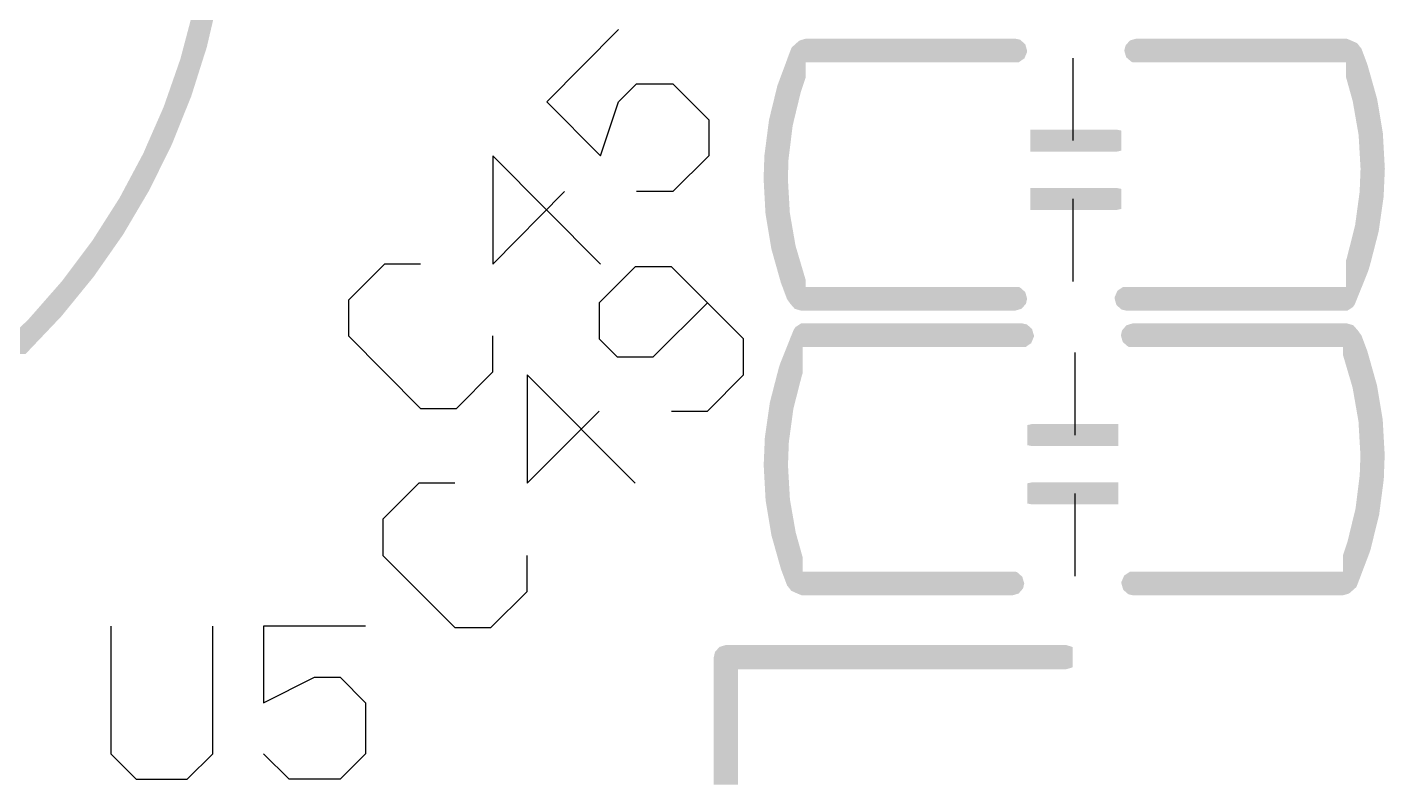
# Model space of a CAD drawing. Extents: x 0 to 3.48, y -0.08 to 2.34.
# Drawn here: x 0.3737 to 0.6531, y 0.7957 to 0.9517 of the extents above; entities that cross this region are included whole.
import ezdxf

# ---------------------------------------------------------------- set-up
doc = ezdxf.new("R2010")
doc.units = 0
doc.layers.add('GTO', color=7, linetype='Continuous')

msp = doc.modelspace()

# ---------------------------------------------------------------- linework, layer by layer
at = {"layer": 'GTO'}
for points in [[(0.4954, 0.9512), (0.4806, 0.9363), (0.4917, 0.9252), (0.4954, 0.9363), (0.4991, 0.94), (0.5066, 0.94), (0.514, 0.9326), (0.514, 0.9252), (0.5066, 0.9178), (0.4991, 0.9178)], [(0.589, 0.9283), (0.589, 0.9453)], [(0.4917, 0.9029), (0.4695, 0.9252), (0.4695, 0.9029), (0.4843, 0.9178)], [(0.589, 0.8993), (0.589, 0.9163)], [(0.4546, 0.9029), (0.4472, 0.9029), (0.4398, 0.8955), (0.4398, 0.8881), (0.4546, 0.8732), (0.462, 0.8732), (0.4695, 0.8807), (0.4695, 0.8881)], [(0.5063, 0.8726), (0.5137, 0.8726), (0.5211, 0.8801), (0.5211, 0.8875), (0.5063, 0.9023), (0.4988, 0.9023), (0.4914, 0.8949), (0.4914, 0.8875), (0.4951, 0.8838), (0.5025, 0.8838), (0.5137, 0.8949)], [(0.5894, 0.8677), (0.5894, 0.8847)], [(0.4988, 0.8578), (0.4766, 0.8801), (0.4766, 0.8578), (0.4914, 0.8726)], [(0.4617, 0.8578), (0.4543, 0.8578), (0.4469, 0.8504), (0.4469, 0.8429), (0.4617, 0.8281), (0.4691, 0.8281), (0.4766, 0.8355), (0.4766, 0.8429)], [(0.5894, 0.8387), (0.5894, 0.8557)], [(0.3909, 0.8284), (0.3909, 0.8021), (0.3961, 0.7969), (0.4066, 0.7969), (0.4119, 0.8021), (0.4119, 0.8284)], [(0.4433, 0.8284), (0.4223, 0.8284), (0.4223, 0.8126), (0.4328, 0.8179), (0.4381, 0.8179), (0.4433, 0.8126), (0.4433, 0.8021), (0.4381, 0.7969), (0.4276, 0.7969), (0.4223, 0.8021)]]:
    msp.add_lwpolyline(points, dxfattribs=at)
for points in [[(0.40582, 0.94746), (0.40785, 0.95512), (0.41061, 0.94746), (0.41241, 0.95512)], [(0.53092, 0.94721), (0.53108, 0.94753), (0.57938, 0.94721), (0.57929, 0.94753)], [(0.53108, 0.94753), (0.53178, 0.94814), (0.57929, 0.94753), (0.57911, 0.94814)], [(0.53178, 0.94814), (0.53213, 0.94846), (0.57911, 0.94814), (0.57875, 0.94846)], [(0.53213, 0.94846), (0.53266, 0.94891), (0.57875, 0.94846), (0.57824, 0.94891)], [(0.53266, 0.94891), (0.5332, 0.94907), (0.57824, 0.94891), (0.57806, 0.94907)], [(0.5332, 0.94907), (0.534, 0.9493), (0.57806, 0.94907), (0.577, 0.9493)], [(0.5996, 0.94724), (0.59974, 0.94785), (0.64832, 0.94724), (0.64783, 0.94785)], [(0.59974, 0.94785), (0.60016, 0.94834), (0.64783, 0.94785), (0.64745, 0.94834)], [(0.60016, 0.94834), (0.6005, 0.94873), (0.64745, 0.94834), (0.64659, 0.94873)], [(0.6005, 0.94873), (0.60066, 0.94891), (0.64659, 0.94873), (0.64618, 0.94891)], [(0.60066, 0.94891), (0.60194, 0.94928), (0.64618, 0.94891), (0.6453, 0.94928)], [(0.60194, 0.94928), (0.602, 0.9493), (0.6453, 0.94928), (0.645, 0.9493)], [(0.4025, 0.93737), (0.40518, 0.94506), (0.40741, 0.93737), (0.40984, 0.94506)], [(0.40518, 0.94506), (0.40582, 0.94746), (0.40984, 0.94506), (0.41061, 0.94746)], [(0.52988, 0.94443), (0.53017, 0.94522), (0.57778, 0.94443), (0.57894, 0.94522)], [(0.53017, 0.94522), (0.53065, 0.94651), (0.57894, 0.94522), (0.57948, 0.94651)], [(0.53065, 0.94651), (0.53076, 0.9468), (0.57948, 0.94651), (0.5795, 0.9468)], [(0.53076, 0.9468), (0.53092, 0.94721), (0.5795, 0.9468), (0.57938, 0.94721)], [(0.5995, 0.9468), (0.5996, 0.94724), (0.64848, 0.9468), (0.64832, 0.94724)], [(0.59989, 0.94546), (0.5995, 0.9468), (0.64899, 0.94546), (0.64848, 0.9468)], [(0.60095, 0.94453), (0.59989, 0.94546), (0.64933, 0.94453), (0.64899, 0.94546)], [(0.52867, 0.94118), (0.52988, 0.94442), (0.53388, 0.94118), (0.53388, 0.94442)], [(0.52988, 0.94442), (0.52988, 0.94443), (0.53388, 0.94442), (0.53389, 0.94443)], [(0.57778, 0.94442), (0.53389, 0.94443), (0.57778, 0.94442), (0.57778, 0.94443)], [(0.60122, 0.94443), (0.60095, 0.94453), (0.64937, 0.94443), (0.64933, 0.94453)], [(0.64512, 0.94442), (0.60122, 0.94443), (0.64937, 0.94442), (0.64937, 0.94443)], [(0.64513, 0.94389), (0.64513, 0.94442), (0.64957, 0.94389), (0.64937, 0.94442)], [(0.64513, 0.94141), (0.64513, 0.94389), (0.65027, 0.94141), (0.64957, 0.94389)], [(0.52773, 0.93814), (0.52808, 0.93959), (0.53287, 0.93814), (0.53335, 0.93959)], [(0.52808, 0.93959), (0.52867, 0.94118), (0.53335, 0.93959), (0.53388, 0.94118)], [(0.64639, 0.9369), (0.64513, 0.94141), (0.65154, 0.9369), (0.65027, 0.94141)], [(0.40175, 0.93523), (0.4025, 0.93737), (0.40654, 0.93523), (0.40741, 0.93737)], [(0.52636, 0.93253), (0.52773, 0.93814), (0.53151, 0.93253), (0.53287, 0.93814)], [(0.64654, 0.93634), (0.64639, 0.9369), (0.65164, 0.93634), (0.65154, 0.9369)], [(0.64769, 0.92974), (0.64654, 0.93634), (0.65274, 0.92974), (0.65164, 0.93634)], [(0.39838, 0.92756), (0.40175, 0.93523), (0.40346, 0.92756), (0.40654, 0.93523)], [(0.52543, 0.92533), (0.52621, 0.93135), (0.53049, 0.92533), (0.53123, 0.93135)], [(0.52621, 0.93135), (0.52636, 0.93253), (0.53123, 0.93135), (0.53151, 0.93253)], [(0.58013, 0.93037), (0.58013, 0.93055), (0.59887, 0.93037), (0.598, 0.93055)], [(0.58013, 0.92623), (0.58013, 0.93037), (0.59888, 0.92623), (0.59888, 0.93037)], [(0.58013, 0.93037), (0.58013, 0.93037), (0.59888, 0.93037), (0.59887, 0.93037)], [(0.64774, 0.92946), (0.64769, 0.92974), (0.65275, 0.92946), (0.65274, 0.92974)], [(0.64814, 0.92249), (0.64774, 0.92946), (0.65314, 0.92249), (0.65275, 0.92946)], [(0.3935, 0.91806), (0.39757, 0.92569), (0.39877, 0.91806), (0.40254, 0.92569)], [(0.39757, 0.92569), (0.39838, 0.92756), (0.40254, 0.92569), (0.40346, 0.92756)], [(0.52539, 0.92443), (0.52543, 0.92533), (0.53038, 0.92443), (0.53049, 0.92533)], [(0.58013, 0.92605), (0.58013, 0.92623), (0.598, 0.92605), (0.59887, 0.92623)], [(0.58013, 0.92623), (0.58013, 0.92623), (0.59887, 0.92623), (0.59888, 0.92623)], [(0.52525, 0.92046), (0.52539, 0.92443), (0.53025, 0.92046), (0.53038, 0.92443)], [(0.64795, 0.91775), (0.64814, 0.92249), (0.65293, 0.91775), (0.65314, 0.92249)], [(0.52563, 0.91349), (0.52525, 0.92046), (0.53065, 0.91349), (0.53025, 0.92046)], [(0.39267, 0.91651), (0.3935, 0.91806), (0.39785, 0.91651), (0.39877, 0.91806)], [(0.58013, 0.91837), (0.58013, 0.91855), (0.59887, 0.91837), (0.598, 0.91855)], [(0.58013, 0.91423), (0.58013, 0.91837), (0.59888, 0.91423), (0.59888, 0.91837)], [(0.58013, 0.91837), (0.58013, 0.91837), (0.59888, 0.91837), (0.59887, 0.91837)], [(0.64701, 0.91083), (0.64782, 0.91678), (0.65204, 0.91083), (0.65289, 0.91678)], [(0.64782, 0.91678), (0.64795, 0.91775), (0.65289, 0.91678), (0.65293, 0.91775)], [(0.38786, 0.90895), (0.39267, 0.91651), (0.39339, 0.90895), (0.39785, 0.91651)], [(0.58013, 0.91405), (0.58013, 0.91423), (0.598, 0.91405), (0.59887, 0.91423)], [(0.58013, 0.91423), (0.58013, 0.91423), (0.59887, 0.91423), (0.59888, 0.91423)], [(0.52565, 0.91321), (0.52563, 0.91349), (0.53069, 0.91321), (0.53065, 0.91349)], [(0.52675, 0.90661), (0.52565, 0.91321), (0.53184, 0.90661), (0.53069, 0.91321)], [(0.38708, 0.90772), (0.38786, 0.90895), (0.39253, 0.90772), (0.39339, 0.90895)], [(0.64529, 0.90407), (0.6467, 0.90959), (0.65044, 0.90407), (0.65186, 0.90959)], [(0.6467, 0.90959), (0.64701, 0.91083), (0.65186, 0.90959), (0.65204, 0.91083)], [(0.38149, 0.90028), (0.38708, 0.90772), (0.38733, 0.90028), (0.39253, 0.90772)], [(0.52684, 0.90605), (0.52675, 0.90661), (0.53201, 0.90605), (0.53184, 0.90661)], [(0.52862, 0.89974), (0.52684, 0.90605), (0.53388, 0.89974), (0.53201, 0.90605)], [(0.64513, 0.90357), (0.64529, 0.90407), (0.65031, 0.90357), (0.65044, 0.90407)], [(0.64513, 0.90256), (0.64513, 0.90357), (0.65005, 0.90256), (0.65031, 0.90357)], [(0.38083, 0.8994), (0.38149, 0.90028), (0.38661, 0.8994), (0.38733, 0.90028)], [(0.64513, 0.90138), (0.64513, 0.90256), (0.64967, 0.90138), (0.65005, 0.90256)], [(0.64513, 0.89818), (0.64513, 0.90138), (0.64839, 0.89818), (0.64967, 0.90138)], [(0.37441, 0.89208), (0.38083, 0.8994), (0.38064, 0.89208), (0.38661, 0.8994)], [(0.52881, 0.89906), (0.52862, 0.89974), (0.53388, 0.89906), (0.53388, 0.89974)], [(0.52914, 0.89818), (0.52881, 0.89906), (0.53388, 0.89818), (0.53388, 0.89906)], [(0.52919, 0.89807), (0.52914, 0.89818), (0.57806, 0.89807), (0.57778, 0.89818)], [(0.52914, 0.89818), (0.52914, 0.89818), (0.57778, 0.89818), (0.53388, 0.89818)], [(0.52953, 0.89714), (0.52919, 0.89807), (0.57911, 0.89714), (0.57806, 0.89807)], [(0.59752, 0.89609), (0.59807, 0.89738), (0.64755, 0.89609), (0.64807, 0.89738)], [(0.59807, 0.89738), (0.59922, 0.89818), (0.64807, 0.89738), (0.64838, 0.89818)], [(0.64512, 0.89818), (0.64513, 0.89818), (0.64838, 0.89818), (0.64839, 0.89818)], [(0.53003, 0.8958), (0.52953, 0.89714), (0.5795, 0.8958), (0.57911, 0.89714)], [(0.53009, 0.89566), (0.53003, 0.8958), (0.57947, 0.89566), (0.5795, 0.8958)], [(0.53073, 0.89475), (0.53009, 0.89566), (0.57927, 0.89475), (0.57947, 0.89566)], [(0.53074, 0.89473), (0.53073, 0.89475), (0.57926, 0.89473), (0.57927, 0.89475)], [(0.53166, 0.89369), (0.53074, 0.89473), (0.57835, 0.89369), (0.57926, 0.89473)], [(0.5975, 0.8958), (0.59752, 0.89609), (0.64743, 0.8958), (0.64755, 0.89609)], [(0.59784, 0.89464), (0.5975, 0.8958), (0.64697, 0.89464), (0.64743, 0.8958)], [(0.59789, 0.89446), (0.59784, 0.89464), (0.64685, 0.89446), (0.64697, 0.89464)], [(0.59835, 0.89406), (0.59789, 0.89446), (0.64658, 0.89406), (0.64685, 0.89446)], [(0.36663, 0.88441), (0.37396, 0.89157), (0.37334, 0.88441), (0.38015, 0.89157)], [(0.37396, 0.89157), (0.37441, 0.89208), (0.38015, 0.89157), (0.38064, 0.89208)], [(0.53167, 0.89368), (0.53166, 0.89369), (0.57832, 0.89368), (0.57835, 0.89369)], [(0.533, 0.8933), (0.53167, 0.89368), (0.577, 0.8933), (0.57832, 0.89368)], [(0.59895, 0.89353), (0.59835, 0.89406), (0.64577, 0.89353), (0.64658, 0.89406)], [(0.6, 0.8933), (0.59895, 0.89353), (0.6454, 0.8933), (0.64577, 0.89353)], [(0.6, 0.8933), (0.6, 0.8933), (0.64428, 0.8933), (0.6454, 0.8933)], [(0.644, 0.8933), (0.644, 0.8933), (0.644, 0.8933), (0.64428, 0.8933)], [(0.53097, 0.8882), (0.53144, 0.88936), (0.5809, 0.8882), (0.58056, 0.88936)], [(0.53144, 0.88936), (0.53156, 0.88954), (0.58056, 0.88936), (0.58051, 0.88954)], [(0.53156, 0.88954), (0.53182, 0.88994), (0.58051, 0.88954), (0.58005, 0.88994)], [(0.53182, 0.88994), (0.53264, 0.89047), (0.58005, 0.88994), (0.57946, 0.89047)], [(0.53264, 0.89047), (0.533, 0.8907), (0.57946, 0.89047), (0.57841, 0.8907)], [(0.533, 0.8907), (0.53402, 0.8907), (0.57841, 0.8907), (0.5784, 0.8907)], [(0.53402, 0.8907), (0.53414, 0.8907), (0.5784, 0.8907), (0.5344, 0.8907)], [(0.59881, 0.88823), (0.59903, 0.88924), (0.64832, 0.88823), (0.64757, 0.88924)], [(0.59903, 0.88924), (0.59903, 0.88925), (0.64757, 0.88924), (0.64757, 0.88925)], [(0.59904, 0.88925), (0.59995, 0.8903), (0.64757, 0.88925), (0.64665, 0.8903)], [(0.59995, 0.8903), (0.59996, 0.89031), (0.64665, 0.8903), (0.64664, 0.89031)], [(0.59996, 0.89031), (0.6013, 0.8907), (0.64664, 0.89031), (0.6453, 0.8907)], [(0.53002, 0.88582), (0.53034, 0.88662), (0.57918, 0.88582), (0.58034, 0.88662)], [(0.53034, 0.88662), (0.53085, 0.88791), (0.58034, 0.88662), (0.58088, 0.88791)], [(0.53085, 0.88791), (0.53097, 0.8882), (0.58088, 0.88791), (0.5809, 0.8882)], [(0.5988, 0.8882), (0.59881, 0.88823), (0.64833, 0.8882), (0.64832, 0.88823)], [(0.59919, 0.88686), (0.5988, 0.8882), (0.64883, 0.88686), (0.64833, 0.8882)], [(0.60025, 0.88593), (0.59919, 0.88686), (0.64918, 0.88593), (0.64883, 0.88686)], [(0.52874, 0.88262), (0.53002, 0.88582), (0.53328, 0.88262), (0.53328, 0.88582)], [(0.53002, 0.88582), (0.53002, 0.88582), (0.53328, 0.88582), (0.53329, 0.88582)], [(0.60052, 0.88583), (0.60025, 0.88593), (0.64922, 0.88583), (0.64918, 0.88593)], [(0.64452, 0.88582), (0.60052, 0.88583), (0.64922, 0.88582), (0.64922, 0.88583)], [(0.64453, 0.88497), (0.64453, 0.88582), (0.64954, 0.88497), (0.64922, 0.88582)], [(0.64453, 0.88415), (0.64453, 0.88497), (0.64977, 0.88415), (0.64954, 0.88497)], [(0.64635, 0.87798), (0.64453, 0.88415), (0.65151, 0.87798), (0.64977, 0.88415)], [(0.52796, 0.87993), (0.52809, 0.88042), (0.53312, 0.87993), (0.53328, 0.88042)], [(0.52809, 0.88042), (0.52835, 0.88144), (0.53328, 0.88042), (0.53328, 0.88144)], [(0.52835, 0.88144), (0.52874, 0.88262), (0.53328, 0.88144), (0.53328, 0.88262)], [(0.52654, 0.87441), (0.52796, 0.87993), (0.53171, 0.87441), (0.53312, 0.87993)], [(0.64651, 0.87741), (0.64635, 0.87798), (0.65161, 0.87741), (0.65151, 0.87798)], [(0.64766, 0.87081), (0.64651, 0.87741), (0.65271, 0.87081), (0.65161, 0.87741)], [(0.52551, 0.86722), (0.52636, 0.87317), (0.53058, 0.86722), (0.53139, 0.87317)], [(0.52636, 0.87317), (0.52654, 0.87441), (0.53139, 0.87317), (0.53171, 0.87441)], [(0.57953, 0.86977), (0.5804, 0.86995), (0.59828, 0.86977), (0.59828, 0.86995)], [(0.57953, 0.86563), (0.57953, 0.86977), (0.59828, 0.86563), (0.59828, 0.86977)], [(0.5804, 0.86995), (0.5804, 0.86995), (0.59828, 0.86995), (0.5804, 0.86995)], [(0.64771, 0.87053), (0.64766, 0.87081), (0.65272, 0.87053), (0.65271, 0.87081)], [(0.64811, 0.86356), (0.64771, 0.87053), (0.65311, 0.86356), (0.65272, 0.87053)], [(0.52547, 0.86625), (0.52551, 0.86722), (0.53045, 0.86625), (0.53058, 0.86722)], [(0.52527, 0.86151), (0.52547, 0.86625), (0.53027, 0.86151), (0.53045, 0.86625)], [(0.5804, 0.86545), (0.57953, 0.86563), (0.59828, 0.86545), (0.59828, 0.86563)], [(0.52565, 0.85454), (0.52527, 0.86151), (0.53067, 0.85454), (0.53027, 0.86151)], [(0.64797, 0.85951), (0.64811, 0.86356), (0.65295, 0.85951), (0.65311, 0.86356)], [(0.64711, 0.85258), (0.64786, 0.8586), (0.65213, 0.85258), (0.65292, 0.8586)], [(0.64786, 0.8586), (0.64797, 0.85951), (0.65292, 0.8586), (0.65295, 0.85951)], [(0.57953, 0.85777), (0.5804, 0.85795), (0.59828, 0.85777), (0.59828, 0.85795)], [(0.57953, 0.85363), (0.57953, 0.85777), (0.59828, 0.85363), (0.59828, 0.85777)], [(0.5804, 0.85795), (0.5804, 0.85795), (0.59828, 0.85795), (0.5804, 0.85795)], [(0.52567, 0.85426), (0.52565, 0.85454), (0.53071, 0.85426), (0.53067, 0.85454)], [(0.52677, 0.84766), (0.52567, 0.85426), (0.53186, 0.84766), (0.53071, 0.85426)], [(0.5804, 0.85345), (0.57953, 0.85363), (0.59828, 0.85345), (0.59828, 0.85363)], [(0.64682, 0.8514), (0.64711, 0.85258), (0.65198, 0.8514), (0.65213, 0.85258)], [(0.64546, 0.8458), (0.64682, 0.8514), (0.6506, 0.8458), (0.65198, 0.8514)], [(0.52686, 0.8471), (0.52677, 0.84766), (0.53202, 0.8471), (0.53186, 0.84766)], [(0.52813, 0.84259), (0.52686, 0.8471), (0.53328, 0.84259), (0.53202, 0.8471)], [(0.64469, 0.84347), (0.64498, 0.84434), (0.64997, 0.84347), (0.65025, 0.84434)], [(0.64498, 0.84434), (0.64546, 0.8458), (0.65025, 0.84434), (0.6506, 0.8458)], [(0.52883, 0.84011), (0.52813, 0.84259), (0.53328, 0.84011), (0.53328, 0.84259)], [(0.64453, 0.84297), (0.64469, 0.84347), (0.64978, 0.84297), (0.64997, 0.84347)], [(0.64453, 0.83958), (0.64453, 0.84297), (0.64849, 0.83958), (0.64978, 0.84297)], [(0.52903, 0.83958), (0.52883, 0.84011), (0.53328, 0.83958), (0.53328, 0.84011)], [(0.52903, 0.83957), (0.52903, 0.83958), (0.57718, 0.83957), (0.53328, 0.83958)], [(0.52907, 0.83947), (0.52903, 0.83957), (0.57746, 0.83947), (0.57718, 0.83957)], [(0.52942, 0.83854), (0.52907, 0.83947), (0.57851, 0.83854), (0.57746, 0.83947)], [(0.52992, 0.8372), (0.52942, 0.83854), (0.5789, 0.8372), (0.57851, 0.83854)], [(0.59892, 0.83749), (0.59947, 0.83878), (0.6477, 0.83749), (0.64819, 0.83878)], [(0.59947, 0.83878), (0.60062, 0.83957), (0.64819, 0.83878), (0.64849, 0.83957)], [(0.60062, 0.83957), (0.64452, 0.83957), (0.64849, 0.83957)], [(0.64452, 0.83957), (0.64453, 0.83958), (0.64849, 0.83957), (0.64849, 0.83958)], [(0.53008, 0.83676), (0.52992, 0.8372), (0.57881, 0.83676), (0.5789, 0.8372)], [(0.53057, 0.83615), (0.53008, 0.83676), (0.57867, 0.83615), (0.57881, 0.83676)], [(0.53095, 0.83566), (0.53057, 0.83615), (0.57825, 0.83566), (0.57867, 0.83615)], [(0.5989, 0.8372), (0.59892, 0.83749), (0.64758, 0.8372), (0.6477, 0.83749)], [(0.59905, 0.83668), (0.5989, 0.8372), (0.64739, 0.83668), (0.64758, 0.8372)], [(0.59914, 0.83638), (0.59905, 0.83668), (0.64723, 0.83638), (0.64739, 0.83668)], [(0.59929, 0.83586), (0.59914, 0.83638), (0.64664, 0.83586), (0.64723, 0.83638)], [(0.59976, 0.83545), (0.59929, 0.83586), (0.64618, 0.83545), (0.64664, 0.83586)], [(0.53181, 0.83527), (0.53095, 0.83566), (0.5779, 0.83527), (0.57825, 0.83566)], [(0.53223, 0.83509), (0.53181, 0.83527), (0.57775, 0.83509), (0.5779, 0.83527)], [(0.5331, 0.83472), (0.53223, 0.83509), (0.57646, 0.83472), (0.57775, 0.83509)], [(0.5334, 0.8347), (0.5331, 0.83472), (0.5764, 0.8347), (0.57646, 0.83472)], [(0.59976, 0.83544), (0.59976, 0.83545), (0.64618, 0.83544), (0.64618, 0.83545)], [(0.60017, 0.83509), (0.59976, 0.83544), (0.64575, 0.83509), (0.64618, 0.83544)], [(0.60035, 0.83493), (0.60017, 0.83509), (0.6452, 0.83493), (0.64575, 0.83509)], [(0.6014, 0.8347), (0.60035, 0.83493), (0.6444, 0.8347), (0.6452, 0.83493)], [(0.51616, 0.82411), (0.5175, 0.8245), (0.58881, 0.82411), (0.5875, 0.8245)], [(0.515, 0.822), (0.51524, 0.82305), (0.58888, 0.822), (0.58888, 0.82305)], [(0.515, 0.81991), (0.515, 0.822), (0.58888, 0.81991), (0.58888, 0.822)], [(0.51524, 0.82305), (0.51614, 0.82409), (0.58888, 0.82305), (0.58888, 0.82409)], [(0.51614, 0.82409), (0.51616, 0.82411), (0.58888, 0.82409), (0.58881, 0.82411)], [(0.515, 0.8195), (0.515, 0.81991), (0.5875, 0.8195), (0.58888, 0.81991)], [(0.515, 0.81949), (0.515, 0.8195), (0.52, 0.81949), (0.52001, 0.8195)], [(0.515, 0.8195), (0.515, 0.8195), (0.52001, 0.8195), (0.5875, 0.8195)], [(0.515, 0.79573), (0.515, 0.81949), (0.52, 0.79573), (0.52, 0.81949)], [(0.52, 0.79573), (0.515, 0.79573), (0.52, 0.79573)]]:
    msp.add_solid(points, dxfattribs=at)

doc.saveas('drawing.dxf')
